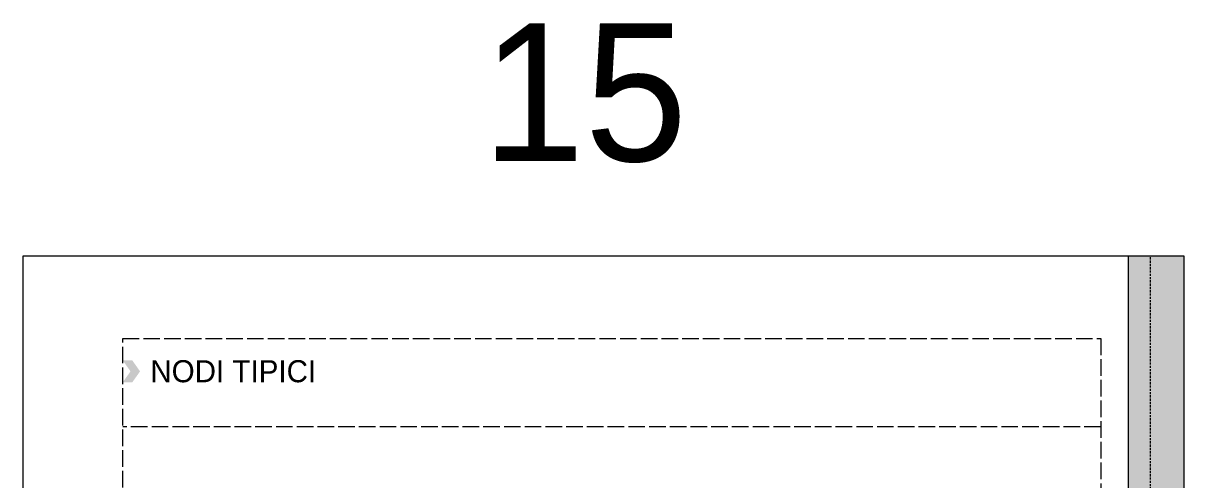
# Model space of a CAD drawing. Header units: millimetres. Extents: x -576 to 4430, y -1196 to 2690.
# Drawn here: x 1040 to 1250, y -136.6 to -53.9 of the extents above; entities that cross this region are included whole.
import ezdxf

# ---------------------------------------------------------------- set-up
doc = ezdxf.new("R2010")
doc.units = ezdxf.units.MM
doc.header["$LTSCALE"] = 0.25
doc.header["$MEASUREMENT"] = 0
for name, pattern in [('ACAD_ISO02W100', [15, 12, -3]), ('DOT2', [0.125, 0, -0.125]), ('HIDDEN', [9.525, 6.35, -3.175])]:
    doc.linetypes.add(name, pattern=pattern)
doc.layers.get('0').update_dxf_attribs({"lineweight": 5})
doc.layers.add('01_Fill Border Red', color=7, linetype='Continuous', lineweight=20, true_color=0xe2001a)
doc.layers.add('01_Text', color=40, linetype='Continuous', lineweight=25)
doc.layers.add('02_Block Frame', color=7, linetype='Continuous', lineweight=5, true_color=0xe2001a, plot=False)
doc.layers.add('02_Layout Grid', color=252, linetype='DOT2', lineweight=5, plot=False, transparency=0.5)
doc.styles.add('ALUK Main&Secondary Titles', font='GOTHIC.TTF')
doc.styles.add('Aluk Text', font='GOTHIC.TTF')

# ---------------------------------------------------------------- blocks, each defined once
blk = doc.blocks.new('PAGE dispari')
at = {"layer": '01_Fill Border Red', "ltscale": 0.25}
h = blk.add_hatch(color=256, dxfattribs=at)
h.dxf.hatch_style = 1
h.paths.add_polyline_path([(200, 107), (200, 297), (210, 297), (210, 107)])
at = {"layer": '02_Block Frame'}
blk.add_line((200, 107), (200, 297), dxfattribs=at)
at = {"layer": '02_Block Frame', "linetype": 'ACAD_ISO02W100'}
blk.add_line((195, 266), (18, 266), dxfattribs=at)
at = {"layer": '02_Block Frame'}
blk.add_lwpolyline([(0, 0), (0, 297), (210, 297), (210, 0)], close=True, dxfattribs=at)
at = {"layer": '02_Block Frame', "linetype": 'ACAD_ISO02W100'}
blk.add_lwpolyline([(18, 15), (18, 282), (195, 282), (195, 15)], close=True, dxfattribs=at)
at = {"layer": '02_Layout Grid', "linetype": 'HIDDEN', "ltscale": 0.25}
blk.add_line((204, 107), (204, 297), dxfattribs=at)

msp = doc.modelspace()

# ---------------------------------------------------------------- linework, layer by layer
at = {"layer": '01_Fill Border Red'}
for points in [[(1061.141, -116.96), (1059.412, -116.96), (1059.73, -114.96), (1058, -114.96)], [(1059.73, -118.96), (1058, -118.96), (1061.141, -116.96), (1059.412, -116.96)]]:
    msp.add_solid(points, dxfattribs=at)

# ---------------------------------------------------------------- block references
msp.add_blockref('PAGE dispari', (1040, -393))

# ---------------------------------------------------------------- texts
at = {"layer": '01_Text', "ltscale": 0.25, "insert": (1122.981, -53.871), "char_height": 25, "attachment_point": 1, "style": 'Aluk Text'}
msp.add_mtext_dynamic_manual_height_columns('15', width=46.83298, gutter_width=12.5, heights=[0], dxfattribs=at)
at = {"layer": '01_Text', "insert": (1063, -116.96), "char_height": 4, "attachment_point": 4, "style": 'ALUK Main&Secondary Titles'}
msp.add_mtext_dynamic_manual_height_columns('NODI TIPICI', width=120.62971, gutter_width=15, heights=[0], dxfattribs=at)

doc.saveas('drawing.dxf')
